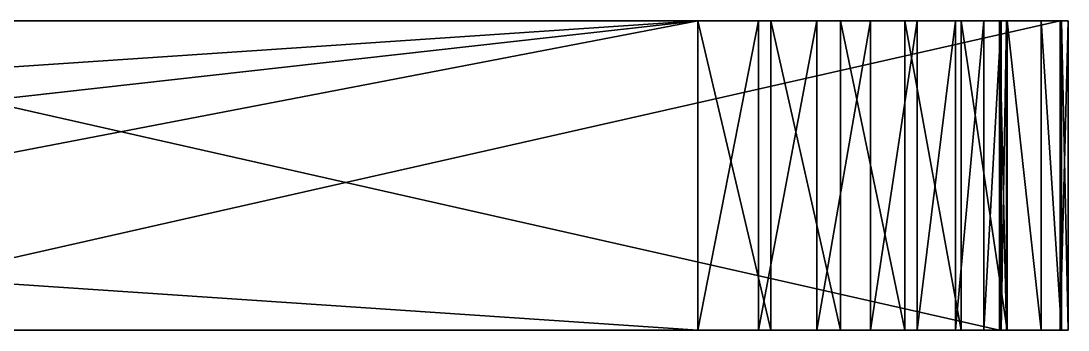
# Model space of a CAD drawing. Header units: metres. Extents: x 7672 to 8146, y 4421 to 4561.
# Drawn here: x 8009.8 to 8145.6, y 4470.9 to 4510.9 of the extents above; entities that cross this region are included whole.
import ezdxf

# ---------------------------------------------------------------- set-up
doc = ezdxf.new("R2010")
doc.units = ezdxf.units.M
doc.layers.add('ST_NA', color=7, linetype='Continuous', lineweight=25)

# ---------------------------------------------------------------- blocks, each defined once
blk = doc.blocks.new('KOMPLEXNÍ OBJEKT_158')
at = {"layer": 'ST_NA', "color": 0, "linetype": 'Continuous', "lineweight": 25, "transparency": 33554687}
for points in [[(8097.61, 4510.89, 1063.91), (8097.61, 4470.89, 1063.91), (8107.05, 4470.89, 1062.97)], [(8107.05, 4510.89, 1062.97), (8097.61, 4510.89, 1063.91), (8107.05, 4470.89, 1062.97)]]:
    blk.add_3dface(points, dxfattribs=at)
blk = doc.blocks.new('KOMPLEXNÍ OBJEKT_159')
at = {"layer": 'ST_NA', "color": 0, "linetype": 'Continuous', "lineweight": 25, "transparency": 33554687}
for points in [[(7873.93, 4495.89, 1063.91), (8097.61, 4510.89, 1063.91), (7888.93, 4510.89, 1063.91)], [(7888.93, 4510.89, 1063.91), (7886.59, 4510.71, 1063.91), (7873.93, 4495.89, 1063.91)], [(7873.93, 4485.89, 1063.91), (8097.61, 4470.89, 1063.91), (8097.61, 4510.89, 1063.91)], [(7873.93, 4495.89, 1063.91), (7873.93, 4485.89, 1063.91), (8097.61, 4510.89, 1063.91)], [(7886.59, 4510.71, 1063.91), (7884.3, 4510.16, 1063.91), (7873.93, 4495.89, 1063.91)], [(7884.3, 4510.16, 1063.91), (7882.12, 4509.26, 1063.91), (7873.93, 4495.89, 1063.91)], [(7882.12, 4509.26, 1063.91), (7880.12, 4508.03, 1063.91), (7873.93, 4495.89, 1063.91)], [(7880.12, 4508.03, 1063.91), (7878.33, 4506.5, 1063.91), (7873.93, 4495.89, 1063.91)], [(7878.33, 4506.5, 1063.91), (7876.8, 4504.71, 1063.91), (7873.93, 4495.89, 1063.91)], [(7876.8, 4504.71, 1063.91), (7875.57, 4502.7, 1063.91), (7873.93, 4495.89, 1063.91)], [(7875.57, 4502.7, 1063.91), (7874.67, 4500.53, 1063.91), (7873.93, 4495.89, 1063.91)], [(7874.67, 4500.53, 1063.91), (7874.12, 4498.24, 1063.91), (7873.93, 4495.89, 1063.91)], [(7873.93, 4485.89, 1063.91), (7874.12, 4483.54, 1063.91), (7888.93, 4470.89, 1063.91)], [(7888.93, 4470.89, 1063.91), (8097.61, 4470.89, 1063.91), (7873.93, 4485.89, 1063.91)], [(7874.12, 4483.54, 1063.91), (7874.67, 4481.26, 1063.91), (7888.93, 4470.89, 1063.91)], [(7874.67, 4481.26, 1063.91), (7875.57, 4479.08, 1063.91), (7888.93, 4470.89, 1063.91)], [(7875.57, 4479.08, 1063.91), (7876.8, 4477.07, 1063.91), (7888.93, 4470.89, 1063.91)], [(7876.8, 4477.07, 1063.91), (7878.33, 4475.28, 1063.91), (7888.93, 4470.89, 1063.91)], [(7878.33, 4475.28, 1063.91), (7880.12, 4473.76, 1063.91), (7888.93, 4470.89, 1063.91)], [(7880.12, 4473.76, 1063.91), (7882.12, 4472.53, 1063.91), (7888.93, 4470.89, 1063.91)], [(7882.12, 4472.53, 1063.91), (7884.3, 4471.63, 1063.91), (7888.93, 4470.89, 1063.91)], [(7884.3, 4471.63, 1063.91), (7886.59, 4471.08, 1063.91), (7888.93, 4470.89, 1063.91)]]:
    blk.add_3dface(points, dxfattribs=at)
blk = doc.blocks.new('KOMPLEXNÍ OBJEKT_160')
at = {"layer": 'ST_NA', "color": 0, "linetype": 'Continuous', "lineweight": 25, "transparency": 33554687}
for points in [[(8107.05, 4510.89, 1062.97), (8107.05, 4470.89, 1062.97), (8116.11, 4470.89, 1060.2)], [(8116.11, 4510.89, 1060.2), (8107.05, 4510.89, 1062.97), (8116.11, 4470.89, 1060.2)]]:
    blk.add_3dface(points, dxfattribs=at)
blk = doc.blocks.new('KOMPLEXNÍ OBJEKT_161')
at = {"layer": 'ST_NA', "color": 0, "linetype": 'Continuous', "lineweight": 25, "transparency": 33554687}
for points in [[(7888.93, 4510.89, 1055.91), (7888.93, 4510.89, 1063.91), (8097.61, 4510.89, 1063.91)], [(8097.61, 4510.89, 1055.91), (7888.93, 4510.89, 1055.91), (8097.61, 4510.89, 1063.91)], [(7967.29, 4510.89, 171.91), (7959.11, 4510.89, 171.91), (8136.74, 4510.89, 1007.59)], [(8144.57, 4510.89, 1005.93), (7967.29, 4510.89, 171.91), (8136.74, 4510.89, 1007.59)], [(8097.61, 4510.89, 1055.91), (8097.61, 4510.89, 1063.91), (8107.05, 4510.89, 1062.97)], [(8105.47, 4510.89, 1055.13), (8097.61, 4510.89, 1055.91), (8107.05, 4510.89, 1062.97)], [(8105.47, 4510.89, 1055.13), (8107.05, 4510.89, 1062.97), (8116.11, 4510.89, 1060.2)], [(8113.03, 4510.89, 1052.82), (8105.47, 4510.89, 1055.13), (8116.11, 4510.89, 1060.2)], [(8113.03, 4510.89, 1052.82), (8116.11, 4510.89, 1060.2), (8124.46, 4510.89, 1055.7)], [(8119.98, 4510.89, 1049.07), (8113.03, 4510.89, 1052.82), (8124.46, 4510.89, 1055.7)], [(8119.98, 4510.89, 1049.07), (8124.46, 4510.89, 1055.7), (8131.75, 4510.89, 1049.65)], [(8126.06, 4510.89, 1044.03), (8119.98, 4510.89, 1049.07), (8131.75, 4510.89, 1049.65)], [(8126.06, 4510.89, 1044.03), (8131.75, 4510.89, 1049.65), (8137.72, 4510.89, 1042.28)], [(8131.03, 4510.89, 1037.89), (8126.06, 4510.89, 1044.03), (8137.72, 4510.89, 1042.28)], [(8131.03, 4510.89, 1037.89), (8137.72, 4510.89, 1042.28), (8142.12, 4510.89, 1033.89)], [(8134.7, 4510.89, 1030.89), (8131.03, 4510.89, 1037.89), (8142.12, 4510.89, 1033.89)], [(8134.7, 4510.89, 1030.89), (8142.12, 4510.89, 1033.89), (8144.78, 4510.89, 1024.79)], [(8136.92, 4510.89, 1023.31), (8134.7, 4510.89, 1030.89), (8144.78, 4510.89, 1024.79)], [(8136.74, 4510.89, 1007.59), (8137.61, 4510.89, 1015.44), (8144.57, 4510.89, 1005.93)], [(8136.92, 4510.89, 1023.31), (8144.78, 4510.89, 1024.79), (8145.61, 4510.89, 1015.35)], [(8137.61, 4510.89, 1015.44), (8136.92, 4510.89, 1023.31), (8145.61, 4510.89, 1015.35)], [(8137.61, 4510.89, 1015.44), (8145.61, 4510.89, 1015.35), (8144.57, 4510.89, 1005.93)]]:
    blk.add_3dface(points, dxfattribs=at)
blk = doc.blocks.new('KOMPLEXNÍ OBJEKT_162')
at = {"layer": 'ST_NA', "color": 0, "linetype": 'Continuous', "lineweight": 25, "transparency": 33554687}
for points in [[(7888.93, 4470.89, 1063.91), (7888.93, 4470.89, 1055.91), (8097.61, 4470.89, 1055.91)], [(8097.61, 4470.89, 1063.91), (7888.93, 4470.89, 1063.91), (8097.61, 4470.89, 1055.91)], [(7959.11, 4470.89, 171.91), (7967.29, 4470.89, 171.91), (8144.57, 4470.89, 1005.93)], [(8136.74, 4470.89, 1007.59), (7959.11, 4470.89, 171.91), (8144.57, 4470.89, 1005.93)], [(8097.61, 4470.89, 1063.91), (8097.61, 4470.89, 1055.91), (8105.47, 4470.89, 1055.13)], [(8107.05, 4470.89, 1062.97), (8097.61, 4470.89, 1063.91), (8105.47, 4470.89, 1055.13)], [(8105.47, 4470.89, 1055.13), (8113.03, 4470.89, 1052.82), (8107.05, 4470.89, 1062.97)], [(8113.03, 4470.89, 1052.82), (8116.11, 4470.89, 1060.2), (8107.05, 4470.89, 1062.97)], [(8113.03, 4470.89, 1052.82), (8119.98, 4470.89, 1049.07), (8116.11, 4470.89, 1060.2)], [(8119.98, 4470.89, 1049.07), (8124.46, 4470.89, 1055.7), (8116.11, 4470.89, 1060.2)], [(8119.98, 4470.89, 1049.07), (8126.06, 4470.89, 1044.03), (8124.46, 4470.89, 1055.7)], [(8126.06, 4470.89, 1044.03), (8131.75, 4470.89, 1049.65), (8124.46, 4470.89, 1055.7)], [(8126.06, 4470.89, 1044.03), (8131.03, 4470.89, 1037.89), (8131.75, 4470.89, 1049.65)], [(8131.03, 4470.89, 1037.89), (8137.72, 4470.89, 1042.28), (8131.75, 4470.89, 1049.65)], [(8131.03, 4470.89, 1037.89), (8134.7, 4470.89, 1030.89), (8137.72, 4470.89, 1042.28)], [(8134.7, 4470.89, 1030.89), (8142.12, 4470.89, 1033.89), (8137.72, 4470.89, 1042.28)], [(8134.7, 4470.89, 1030.89), (8136.92, 4470.89, 1023.31), (8142.12, 4470.89, 1033.89)], [(8136.74, 4470.89, 1007.59), (8144.57, 4470.89, 1005.93), (8145.61, 4470.89, 1015.35)], [(8137.61, 4470.89, 1015.44), (8136.74, 4470.89, 1007.59), (8145.61, 4470.89, 1015.35)], [(8136.92, 4470.89, 1023.31), (8144.78, 4470.89, 1024.79), (8142.12, 4470.89, 1033.89)], [(8136.92, 4470.89, 1023.31), (8137.61, 4470.89, 1015.44), (8144.78, 4470.89, 1024.79)], [(8137.61, 4470.89, 1015.44), (8145.61, 4470.89, 1015.35), (8144.78, 4470.89, 1024.79)]]:
    blk.add_3dface(points, dxfattribs=at)
blk = doc.blocks.new('KOMPLEXNÍ OBJEKT_166')
at = {"layer": 'ST_NA', "color": 0, "linetype": 'Continuous', "lineweight": 25, "transparency": 33554687}
for points in [[(7959.11, 4510.89, 171.91), (7959.11, 4470.89, 171.91), (8136.74, 4470.89, 1007.59)], [(8136.74, 4510.89, 1007.59), (7959.11, 4510.89, 171.91), (8136.74, 4470.89, 1007.59)]]:
    blk.add_3dface(points, dxfattribs=at)
blk = doc.blocks.new('KOMPLEXNÍ OBJEKT_167')
at = {"layer": 'ST_NA', "color": 0, "linetype": 'Continuous', "lineweight": 25, "transparency": 33554687}
for points in [[(8136.74, 4510.89, 1007.59), (8136.74, 4470.89, 1007.59), (8137.61, 4470.89, 1015.44)], [(8137.61, 4510.89, 1015.44), (8136.74, 4510.89, 1007.59), (8137.61, 4470.89, 1015.44)]]:
    blk.add_3dface(points, dxfattribs=at)
blk = doc.blocks.new('KOMPLEXNÍ OBJEKT_168')
at = {"layer": 'ST_NA', "color": 0, "linetype": 'Continuous', "lineweight": 25, "transparency": 33554687}
for points in [[(8137.61, 4510.89, 1015.44), (8137.61, 4470.89, 1015.44), (8136.92, 4470.89, 1023.31)], [(8136.92, 4510.89, 1023.31), (8137.61, 4510.89, 1015.44), (8136.92, 4470.89, 1023.31)]]:
    blk.add_3dface(points, dxfattribs=at)
blk = doc.blocks.new('KOMPLEXNÍ OBJEKT_169')
at = {"layer": 'ST_NA', "color": 0, "linetype": 'Continuous', "lineweight": 25, "transparency": 33554687}
for points in [[(8136.92, 4510.89, 1023.31), (8136.92, 4470.89, 1023.31), (8134.7, 4470.89, 1030.89)], [(8134.7, 4510.89, 1030.89), (8136.92, 4510.89, 1023.31), (8134.7, 4470.89, 1030.89)]]:
    blk.add_3dface(points, dxfattribs=at)
blk = doc.blocks.new('KOMPLEXNÍ OBJEKT_170')
at = {"layer": 'ST_NA', "color": 0, "linetype": 'Continuous', "lineweight": 25, "transparency": 33554687}
for points in [[(8134.7, 4510.89, 1030.89), (8134.7, 4470.89, 1030.89), (8131.03, 4470.89, 1037.89)], [(8131.03, 4510.89, 1037.89), (8134.7, 4510.89, 1030.89), (8131.03, 4470.89, 1037.89)]]:
    blk.add_3dface(points, dxfattribs=at)
blk = doc.blocks.new('KOMPLEXNÍ OBJEKT_171')
at = {"layer": 'ST_NA', "color": 0, "linetype": 'Continuous', "lineweight": 25, "transparency": 33554687}
for points in [[(8131.03, 4510.89, 1037.89), (8131.03, 4470.89, 1037.89), (8126.06, 4470.89, 1044.03)], [(8126.06, 4510.89, 1044.03), (8131.03, 4510.89, 1037.89), (8126.06, 4470.89, 1044.03)]]:
    blk.add_3dface(points, dxfattribs=at)
blk = doc.blocks.new('KOMPLEXNÍ OBJEKT_172')
at = {"layer": 'ST_NA', "color": 0, "linetype": 'Continuous', "lineweight": 25, "transparency": 33554687}
for points in [[(8126.06, 4510.89, 1044.03), (8126.06, 4470.89, 1044.03), (8119.98, 4470.89, 1049.07)], [(8119.98, 4510.89, 1049.07), (8126.06, 4510.89, 1044.03), (8119.98, 4470.89, 1049.07)]]:
    blk.add_3dface(points, dxfattribs=at)
blk = doc.blocks.new('KOMPLEXNÍ OBJEKT_173')
at = {"layer": 'ST_NA', "color": 0, "linetype": 'Continuous', "lineweight": 25, "transparency": 33554687}
for points in [[(8119.98, 4510.89, 1049.07), (8119.98, 4470.89, 1049.07), (8113.03, 4470.89, 1052.82)], [(8113.03, 4510.89, 1052.82), (8119.98, 4510.89, 1049.07), (8113.03, 4470.89, 1052.82)]]:
    blk.add_3dface(points, dxfattribs=at)
blk = doc.blocks.new('KOMPLEXNÍ OBJEKT_174')
at = {"layer": 'ST_NA', "color": 0, "linetype": 'Continuous', "lineweight": 25, "transparency": 33554687}
for points in [[(8113.03, 4510.89, 1052.82), (8113.03, 4470.89, 1052.82), (8105.47, 4470.89, 1055.13)], [(8105.47, 4510.89, 1055.13), (8113.03, 4510.89, 1052.82), (8105.47, 4470.89, 1055.13)]]:
    blk.add_3dface(points, dxfattribs=at)
blk = doc.blocks.new('KOMPLEXNÍ OBJEKT_175')
at = {"layer": 'ST_NA', "color": 0, "linetype": 'Continuous', "lineweight": 25, "transparency": 33554687}
for points in [[(8105.47, 4510.89, 1055.13), (8105.47, 4470.89, 1055.13), (8097.61, 4470.89, 1055.91)], [(8097.61, 4510.89, 1055.91), (8105.47, 4510.89, 1055.13), (8097.61, 4470.89, 1055.91)]]:
    blk.add_3dface(points, dxfattribs=at)
blk = doc.blocks.new('KOMPLEXNÍ OBJEKT_176')
at = {"layer": 'ST_NA', "color": 0, "linetype": 'Continuous', "lineweight": 25, "transparency": 33554687}
for points in [[(7873.93, 4495.89, 1055.91), (7888.93, 4510.89, 1055.91), (7888.93, 4470.89, 1055.91)], [(7873.93, 4495.89, 1055.91), (7874.12, 4498.24, 1055.91), (7888.93, 4510.89, 1055.91)], [(7874.12, 4498.24, 1055.91), (7874.67, 4500.53, 1055.91), (7888.93, 4510.89, 1055.91)], [(7874.67, 4500.53, 1055.91), (7875.57, 4502.7, 1055.91), (7888.93, 4510.89, 1055.91)], [(7875.57, 4502.7, 1055.91), (7876.8, 4504.71, 1055.91), (7888.93, 4510.89, 1055.91)], [(7876.8, 4504.71, 1055.91), (7878.33, 4506.5, 1055.91), (7888.93, 4510.89, 1055.91)], [(7878.33, 4506.5, 1055.91), (7880.12, 4508.03, 1055.91), (7888.93, 4510.89, 1055.91)], [(7880.12, 4508.03, 1055.91), (7882.12, 4509.26, 1055.91), (7888.93, 4510.89, 1055.91)], [(7882.12, 4509.26, 1055.91), (7884.3, 4510.16, 1055.91), (7888.93, 4510.89, 1055.91)], [(7884.3, 4510.16, 1055.91), (7886.59, 4510.71, 1055.91), (7888.93, 4510.89, 1055.91)], [(8097.61, 4510.89, 1055.91), (8097.61, 4470.89, 1055.91), (7888.93, 4470.89, 1055.91)], [(7888.93, 4510.89, 1055.91), (8097.61, 4510.89, 1055.91), (7888.93, 4470.89, 1055.91)], [(7873.93, 4485.89, 1055.91), (7873.93, 4495.89, 1055.91), (7888.93, 4470.89, 1055.91)], [(7874.67, 4481.26, 1055.91), (7874.12, 4483.54, 1055.91), (7873.93, 4485.89, 1055.91)], [(7875.57, 4479.08, 1055.91), (7874.67, 4481.26, 1055.91), (7873.93, 4485.89, 1055.91)], [(7876.8, 4477.07, 1055.91), (7875.57, 4479.08, 1055.91), (7873.93, 4485.89, 1055.91)], [(7878.33, 4475.28, 1055.91), (7876.8, 4477.07, 1055.91), (7873.93, 4485.89, 1055.91)], [(7880.12, 4473.76, 1055.91), (7878.33, 4475.28, 1055.91), (7873.93, 4485.89, 1055.91)], [(7882.12, 4472.53, 1055.91), (7880.12, 4473.76, 1055.91), (7873.93, 4485.89, 1055.91)], [(7884.3, 4471.63, 1055.91), (7882.12, 4472.53, 1055.91), (7873.93, 4485.89, 1055.91)], [(7886.59, 4471.08, 1055.91), (7884.3, 4471.63, 1055.91), (7873.93, 4485.89, 1055.91)], [(7888.93, 4470.89, 1055.91), (7886.59, 4471.08, 1055.91), (7873.93, 4485.89, 1055.91)]]:
    blk.add_3dface(points, dxfattribs=at)
blk = doc.blocks.new('KOMPLEXNÍ OBJEKT_178')
at = {"layer": 'ST_NA', "color": 0, "linetype": 'Continuous', "lineweight": 25, "transparency": 33554687}
for points in [[(8144.57, 4510.89, 1005.93), (8144.57, 4470.89, 1005.93), (7967.29, 4470.89, 171.91)], [(7967.29, 4510.89, 171.91), (8144.57, 4510.89, 1005.93), (7967.29, 4470.89, 171.91)]]:
    blk.add_3dface(points, dxfattribs=at)
blk = doc.blocks.new('KOMPLEXNÍ OBJEKT_179')
at = {"layer": 'ST_NA', "color": 0, "linetype": 'Continuous', "lineweight": 25, "transparency": 33554687}
for points in [[(8145.61, 4510.89, 1015.35), (8145.61, 4470.89, 1015.35), (8144.57, 4470.89, 1005.93)], [(8144.57, 4510.89, 1005.93), (8145.61, 4510.89, 1015.35), (8144.57, 4470.89, 1005.93)]]:
    blk.add_3dface(points, dxfattribs=at)
blk = doc.blocks.new('KOMPLEXNÍ OBJEKT_180')
at = {"layer": 'ST_NA', "color": 0, "linetype": 'Continuous', "lineweight": 25, "transparency": 33554687}
for points in [[(8144.78, 4510.89, 1024.79), (8144.78, 4470.89, 1024.79), (8145.61, 4470.89, 1015.35)], [(8145.61, 4510.89, 1015.35), (8144.78, 4510.89, 1024.79), (8145.61, 4470.89, 1015.35)]]:
    blk.add_3dface(points, dxfattribs=at)
blk = doc.blocks.new('KOMPLEXNÍ OBJEKT_181')
at = {"layer": 'ST_NA', "color": 0, "linetype": 'Continuous', "lineweight": 25, "transparency": 33554687}
for points in [[(8142.12, 4510.89, 1033.89), (8142.12, 4470.89, 1033.89), (8144.78, 4470.89, 1024.79)], [(8144.78, 4510.89, 1024.79), (8142.12, 4510.89, 1033.89), (8144.78, 4470.89, 1024.79)]]:
    blk.add_3dface(points, dxfattribs=at)
blk = doc.blocks.new('KOMPLEXNÍ OBJEKT_182')
at = {"layer": 'ST_NA', "color": 0, "linetype": 'Continuous', "lineweight": 25, "transparency": 33554687}
for points in [[(8137.72, 4510.89, 1042.28), (8137.72, 4470.89, 1042.28), (8142.12, 4470.89, 1033.89)], [(8142.12, 4510.89, 1033.89), (8137.72, 4510.89, 1042.28), (8142.12, 4470.89, 1033.89)]]:
    blk.add_3dface(points, dxfattribs=at)
blk = doc.blocks.new('KOMPLEXNÍ OBJEKT_183')
at = {"layer": 'ST_NA', "color": 0, "linetype": 'Continuous', "lineweight": 25, "transparency": 33554687}
for points in [[(8131.75, 4510.89, 1049.65), (8131.75, 4470.89, 1049.65), (8137.72, 4470.89, 1042.28)], [(8137.72, 4510.89, 1042.28), (8131.75, 4510.89, 1049.65), (8137.72, 4470.89, 1042.28)]]:
    blk.add_3dface(points, dxfattribs=at)
blk = doc.blocks.new('KOMPLEXNÍ OBJEKT_184')
at = {"layer": 'ST_NA', "color": 0, "linetype": 'Continuous', "lineweight": 25, "transparency": 33554687}
for points in [[(8124.46, 4510.89, 1055.7), (8124.46, 4470.89, 1055.7), (8131.75, 4470.89, 1049.65)], [(8131.75, 4510.89, 1049.65), (8124.46, 4510.89, 1055.7), (8131.75, 4470.89, 1049.65)]]:
    blk.add_3dface(points, dxfattribs=at)
blk = doc.blocks.new('KOMPLEXNÍ OBJEKT_185')
at = {"layer": 'ST_NA', "color": 0, "linetype": 'Continuous', "lineweight": 25, "transparency": 33554687}
for points in [[(8116.11, 4510.89, 1060.2), (8116.11, 4470.89, 1060.2), (8124.46, 4470.89, 1055.7)], [(8124.46, 4510.89, 1055.7), (8116.11, 4510.89, 1060.2), (8124.46, 4470.89, 1055.7)]]:
    blk.add_3dface(points, dxfattribs=at)

msp = doc.modelspace()

# ---------------------------------------------------------------- block references
at = {"layer": 'ST_NA', "color": 0, "linetype": 'Continuous', "lineweight": 25, "transparency": 33554687}
for name in ['KOMPLEXNÍ OBJEKT_159', 'KOMPLEXNÍ OBJEKT_176', 'KOMPLEXNÍ OBJEKT_161', 'KOMPLEXNÍ OBJEKT_166', 'KOMPLEXNÍ OBJEKT_178', 'KOMPLEXNÍ OBJEKT_158', 'KOMPLEXNÍ OBJEKT_175', 'KOMPLEXNÍ OBJEKT_174', 'KOMPLEXNÍ OBJEKT_160', 'KOMPLEXNÍ OBJEKT_173', 'KOMPLEXNÍ OBJEKT_185', 'KOMPLEXNÍ OBJEKT_172', 'KOMPLEXNÍ OBJEKT_184', 'KOMPLEXNÍ OBJEKT_171', 'KOMPLEXNÍ OBJEKT_170', 'KOMPLEXNÍ OBJEKT_183', 'KOMPLEXNÍ OBJEKT_169', 'KOMPLEXNÍ OBJEKT_167', 'KOMPLEXNÍ OBJEKT_168', 'KOMPLEXNÍ OBJEKT_182', 'KOMPLEXNÍ OBJEKT_181', 'KOMPLEXNÍ OBJEKT_179', 'KOMPLEXNÍ OBJEKT_180', 'KOMPLEXNÍ OBJEKT_162']:
    msp.add_blockref(name, (0, 0), dxfattribs=at)

doc.saveas('drawing.dxf')
